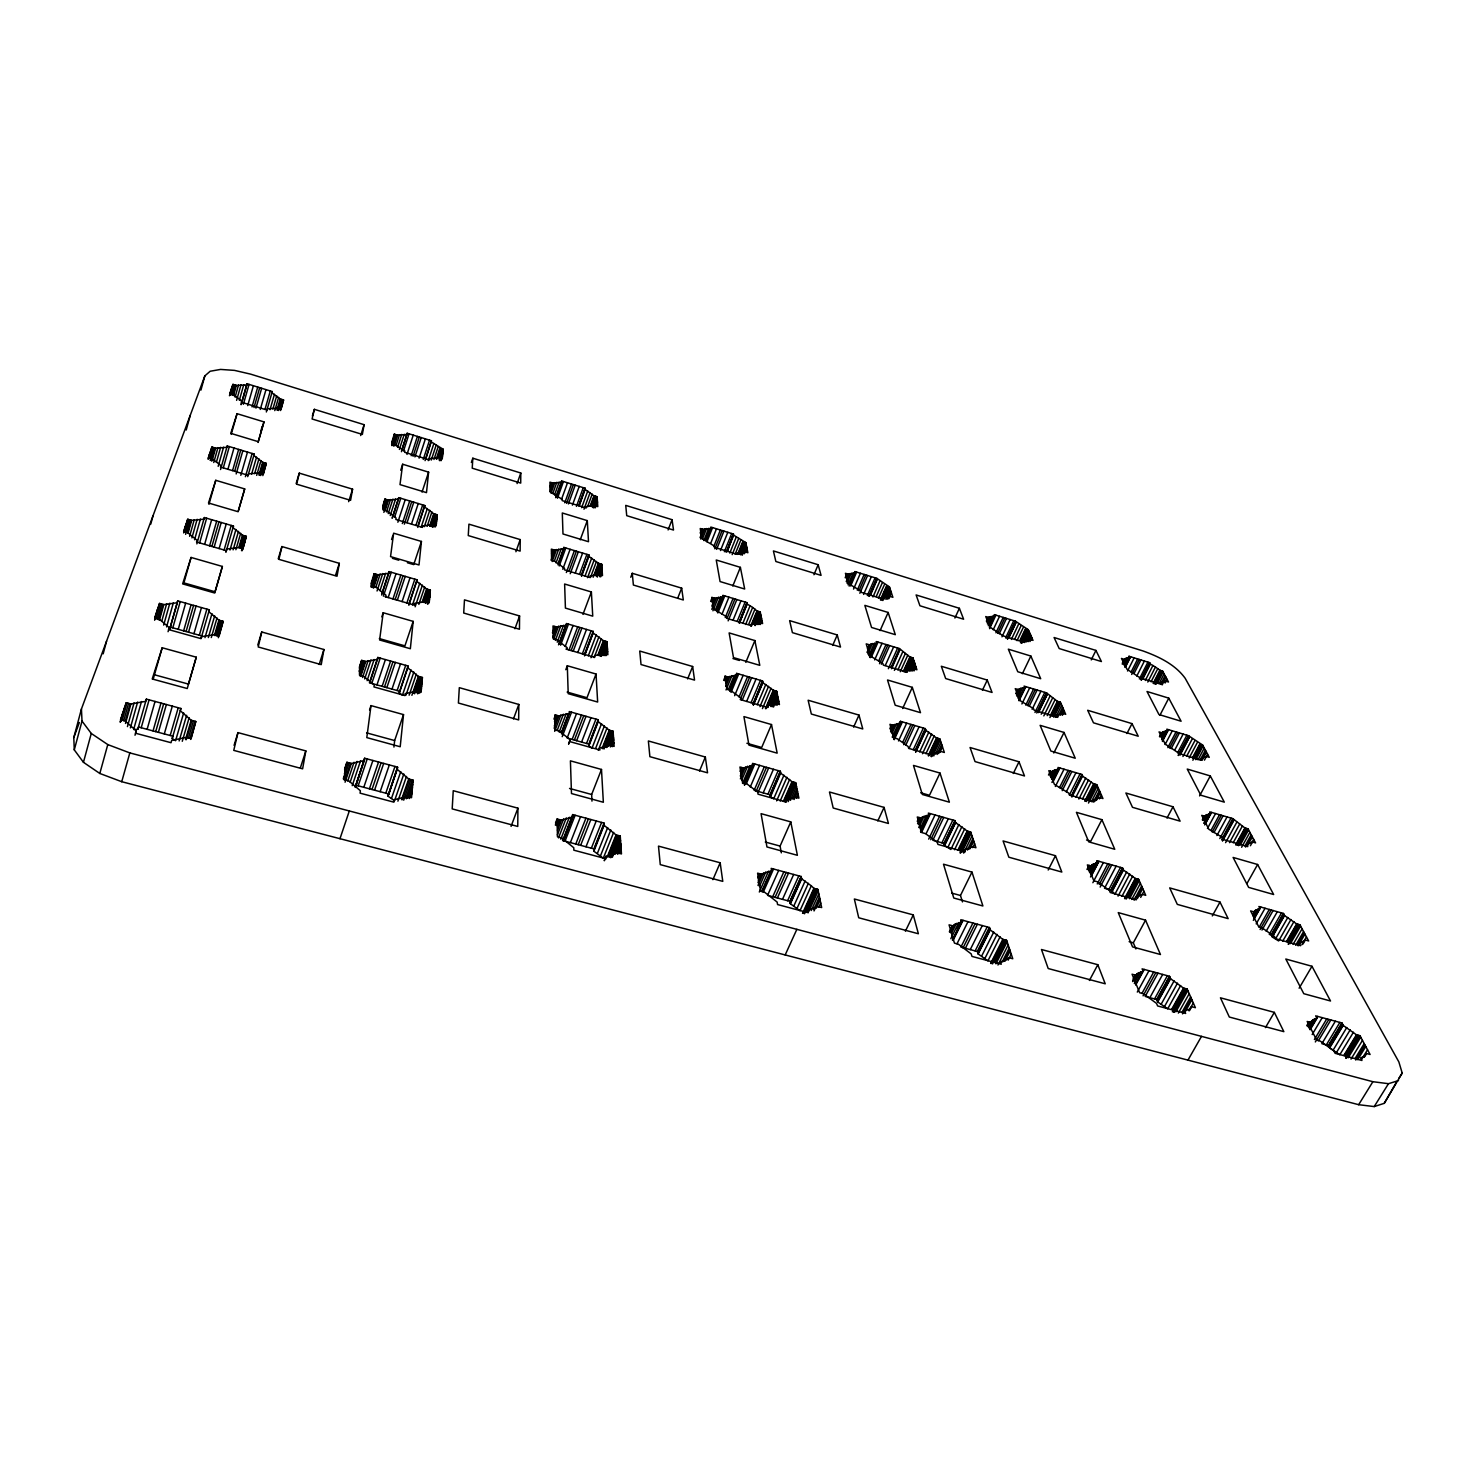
<?xml version="1.0" encoding="UTF-8"?>
<svg xmlns="http://www.w3.org/2000/svg" width="1476" height="1476" viewBox="0 0 1476 1476"><rect width="100%" height="100%" fill="white"/><g stroke="black" fill="none" stroke-linecap="round" stroke-linejoin="round"><path stroke-width="1.5" d="M517.91 808.165L517.762 826.449L452.191 808.885L453.243 790.712L517.91 808.165L511.065 826.375M518.814 704.439L518.666 719.919L458.409 703.037L459.313 687.668L518.814 704.439L513.482 718.904M519.57 615.953L519.46 629.237L463.704 613.038L464.479 599.865L519.57 615.953L514.958 628.758M520.216 539.589L520.124 551.101L468.261 535.567L468.925 524.165L520.216 539.589L515.917 551.729M520.788 473.021L520.714 483.095L472.228 468.187L472.818 458.206L520.788 473.021L517.098 483.575M413.114 780.177L411.527 797.704L407.062 796.505L394.147 799.771L393.907 802.169L360.07 793.147L360.384 790.749L348.871 780.933L344.351 779.715L346.86 762.299L351.325 763.498L364.351 760.509L364.646 758.24L397.542 767.151L397.302 769.439L408.723 778.977L413.114 780.177L406.638 798.7M422.431 677.521L421.084 692.336L416.988 691.192L405.18 693.554L404.978 695.583L373.963 686.93L374.24 684.901L363.613 676.248L359.461 675.085L361.602 660.381L365.697 661.525L377.579 659.385L377.819 657.447L408.04 665.99L407.856 667.927L418.372 676.377L422.431 677.521L417.376 692.244M381.897 593.629L389.055 571.618L417.007 579.81L416.841 581.47L426.601 589.016L430.346 590.123L429.202 602.798L425.42 601.71L414.553 603.407L414.369 605.123L384.996 596.636M437.173 514.792L436.176 525.788L432.671 524.718L422.597 525.917L422.45 527.412L395.882 519.46L396.066 517.984L386.878 511.01L383.317 509.94L384.904 499.072L388.409 500.124L398.538 499.091L398.723 497.652L424.719 505.493L424.571 506.932L433.704 513.74L437.173 514.792L433.058 527.116M431.324 442.007L443.132 449.221L442.265 458.815L438.962 457.8L429.608 458.593L429.461 459.903L404.664 452.302L404.83 450.992L392.911 443.649L394.276 434.147L397.561 435.162L406.989 434.479L407.155 433.243L431.453 440.752L425.715 459.128M403.52 714.605L400.199 746.745L366.804 737.613L370.993 705.602L403.52 714.605L394.646 740.546L393.944 747.077M413.169 621.378L410.346 648.72L379.609 639.975L383.188 612.743L413.169 621.378L404.922 645.861L379.332 638.573M421.435 541.452L419 564.976L390.55 556.6L393.631 533.187L421.435 541.452L413.723 564.607L407.339 562.725M428.612 472.154L426.49 492.633L399.996 484.608L402.671 464.239L428.612 472.154L422.025 492.117M403.834 773.996L394.535 800.767L388.059 796.191L397.542 767.151M411.029 669.92L402.45 695.141L399.295 693.148L399.498 691.192L369.424 682.779L377.819 657.447M385.753 596.839L385.974 595.105L376.122 587.393L372.303 586.267L374.111 573.703L377.893 574.791L388.834 573.278L389.055 571.618M364.646 758.24L355.292 787.428L364.387 760.158M305.827 750.915L302.617 768.83L233.762 750.38L237.968 732.613L305.827 750.915L300.421 767.705M323.927 649.514L321.233 664.624L258.208 646.968L261.75 631.986L323.927 649.514L319.167 664.495M339.332 563.334L337.026 576.23L278.909 559.349L281.934 546.563L339.332 563.334L335.495 575.437M352.579 489.165L350.587 500.327L296.676 484.183L299.277 473.132L352.579 489.165L348.65 501.655M364.092 424.682L362.358 434.424L312.082 418.981L314.37 409.332L364.092 424.682L360.697 435.549M73.8 737.594L81.438 708.978L204.85 375.882L210.164 371.251L220.57 369.424L234.518 370.384L250.606 374.129L1143.014 650.953C1158.771 656.654 1175.007 664.311 1185.136 678.222L1398.861 1061.927L1402.2 1073.052L1384.267 1103.328L1374.211 1106.576L1358.658 1104.694L121.733 781.708L99.814 773.461L83.449 762.317L74.28 749.863L73.8 737.594L79.353 722.502M74.28 749.863L82.01 721.081L81.438 708.978M103.172 653.831L106.567 641.156M83.449 762.317L91.272 733.461L82.01 721.081M150.737 524.183L153.006 515.807M186.216 430.014L190.256 415.273M200.939 390.107L204.85 375.882M195.791 721.506L191.105 738.664L186.419 737.41L171.714 740.343L171.031 742.705L135.497 733.221L136.235 730.878L125.276 721.026L120.515 719.753L126.216 702.742L130.903 703.997L145.663 701.34L146.382 699.107L180.902 708.462L180.275 710.694L191.16 720.27L195.791 721.506L190.662 739.421M168.061 631.71L169.205 627.614L159.057 618.942L154.722 617.724L159.519 603.426L163.799 604.625L177.138 602.761L177.747 600.898L209.352 609.828L208.799 611.71L218.909 620.16L223.134 621.359L219.186 635.787L214.906 634.588L201.603 636.654M226.4 550.659L196.548 542.006L197.083 540.345L187.618 532.615L183.633 531.452L187.71 519.257L191.659 520.419L203.854 519.165L204.352 517.559L233.485 526.083L233.023 527.688L242.433 535.235L246.326 536.378L242.968 548.703L239.02 547.559L226.898 548.98L226.123 551.489M266.27 463.39L263.355 474.017L259.702 472.929L248.54 473.87L248.134 475.309L220.496 467.043L220.957 465.604L212.101 458.667L208.393 457.56L211.917 447.043L215.588 448.132L226.787 447.339L227.23 445.955L254.241 454.11L253.835 455.494L262.654 462.302L266.27 463.39L262.839 475.604M283.576 399.996L281.03 409.276L277.636 408.225L267.304 408.797L266.935 410.051L241.215 402.155L241.621 400.9L233.3 394.609L229.85 393.538L232.931 384.387L236.326 385.439L246.695 384.978L247.082 383.778L272.267 391.564L271.916 392.782L280.2 398.963L283.576 399.996L280.569 410.531M99.814 773.461L107.785 744.587L91.272 733.461M120.146 722.004L122.951 712.521M120.386 722.059L124.814 706.949M120.977 721.377L126.216 702.742M122.157 720.251L126.954 702.927M123.763 720.675L128.56 703.369M125.368 721.118L130.183 703.812M125.497 723.461L130.903 703.997M154.666 619.385L157.508 609.404M154.629 620.215L159.519 603.426M155.884 619.016L160.183 603.61M127.434 726.616L134.058 702.871M157.36 619.44L161.659 604.035M158.818 619.846L163.135 604.44M183.67 532.707L186.013 524.367M159.482 620.031L163.799 604.625M183.799 532.67L187.71 519.257M184.851 531.877L188.338 519.441M130.368 727.908L137.619 702.041M185.625 534.349L189.684 519.847M161.714 621.322L166.64 603.758M187.563 532.67L191.05 520.235M208.079 459.202L209.887 453.095M208.374 458.704L211.917 447.043M188.172 532.854L191.659 520.419M209.5 457.892L212.489 447.21M141.493 701.524L133.633 729.513L137.803 729.292L138.523 727.022L172.858 736.21L172.212 738.48L175.589 740.731L183.67 712.926M163.67 625.086L169.832 603.149M210.145 460.401L213.743 447.597M189.592 536.286L194.242 519.736M229.444 395.752L232.156 386.657M211.4 460.77L215.016 447.966M229.85 395.199L232.931 384.387M121.733 781.708L129.833 752.908L107.785 744.587M211.972 460.955L215.588 448.132M230.607 394.664L233.466 384.535M134.999 735.251L136.235 730.878M166.567 626.913L173.356 602.817M231.787 395.014L234.629 384.904M137.803 729.292L146.382 699.107M191.917 537.891L197.157 519.294M213.743 462.523L217.95 447.615M232.95 395.365L235.791 385.273M153.227 679.034L162.194 647.761L196.271 657.189L187.249 688.536L152.213 678.978L162.194 647.761M233.485 395.531L236.326 385.439M141.216 727.742L149.094 699.845M194.555 539.736L200.385 519.109M216.418 462.191L220.625 447.302M177.452 601.839L169.74 629.034L170.33 627.115L201.788 635.916L201.05 638.647L168.578 629.569L169.205 627.614M235.09 397.136L238.503 385.015M170.238 627.411L177.747 600.898M191.087 557.448L183.891 582.891L215.035 591.765L222.378 566.452L191.087 557.448L182.637 583.887L214.74 593.02L222.378 566.452M236.603 400.328L240.994 384.793M218.171 466.342L223.577 447.21M172.803 627.817L180.22 601.599M196.843 543.888L204.352 517.559M208.946 504.331L215.754 480.309L244.702 488.925L238.134 511.729L208.503 503.002L215.754 480.309M239.333 400.291L243.724 384.793M199.629 542.928L206.64 518.224M220.533 469.516L227.23 445.955M147.12 729.328L155.035 701.451M231.215 434.331L237.064 413.686L263.983 421.896L258.282 441.675L230.773 433.354L237.064 413.686M241.105 404.701L246.75 384.793M223.319 467.8L229.333 446.601M241.234 404.276L247.082 383.778M178.227 629.33L185.662 603.13M243.392 404.276L249.057 384.387M204.629 544.367L211.658 519.7M153.043 730.915L160.976 703.056M227.95 469.184L234.001 448.003M247.71 405.605L253.392 385.734M183.633 630.842L191.105 604.68M155.718 731.635L163.67 703.794M209.61 545.825L216.677 521.157M186.087 631.525L193.577 605.363M232.581 470.567L238.651 449.405M158.393 732.354L166.382 704.532M211.88 546.471L218.946 521.821M252.027 406.915L257.728 387.063M188.541 632.208L196.05 606.064M234.684 471.195L240.754 450.032M214.149 547.135L221.216 522.504M254.001 407.524L259.702 387.671M236.178 473.944L242.857 450.678M255.957 408.132L261.658 388.28M164.297 733.923L172.305 706.137M193.946 633.721L201.474 607.595M219.131 548.574L226.234 523.962M240.791 475.327L247.507 452.062M260.274 409.442L265.994 389.609M170.183 735.509L178.227 707.742M199.334 635.234L206.88 609.127M224.094 550.013L231.215 525.419M245.403 476.711L252.138 453.464M265.219 408.557L270.311 390.956M225.883 552.301L233.485 526.083M247.71 476.637L254.241 454.11M260.828 431.14L262.23 426.324M266.344 411.988L272.267 391.564M172.212 738.48L180.902 708.462M201.234 637.835L209.352 609.828M258.023 442.449L263.983 421.896M238.392 510.641L244.702 488.925M196.271 657.189L188.467 684.089L154.574 674.809M269.997 409.701L274.481 394.276M251.64 474.054L256.566 457.136M229.979 550.013L235.939 529.497M204.979 637.65L211.954 613.702M272.875 409.055L276.713 395.826M254.647 473.63L258.964 458.833M233.116 549.847L238.503 531.378M208.337 637.577L214.703 615.806M274.776 410.623L278.632 397.395M179.149 740.952L186.64 715.288M256.676 475.364L260.994 460.567M235.883 549.718L240.68 533.297M276.971 409.996L280.2 398.963M211.289 637.558L217.027 617.964M277.506 410.162L280.717 399.129M258.927 474.995L262.654 462.302M259.499 475.161L263.208 462.468M278.65 410.512L281.879 399.479M238.835 547.559L242.433 535.235M182.268 741.284L189.149 717.742M239.444 547.744L243.042 535.419M260.735 475.53L264.462 462.837M280.458 408.649L283.041 399.83M214.426 635.418L218.909 620.16M215.09 635.602L219.555 620.344M240.773 548.131L244.389 535.806M262.599 473.796L265.698 463.224M185.515 739.531L191.16 720.27M241.511 550.566L245.717 536.194M186.234 739.716L191.88 720.454M216.548 636.008L221.013 620.75M246.326 536.378L242.119 550.751L244.924 541.544M217.987 636.414L222.47 621.175M188.448 738L193.467 720.897M218.337 637.724L223.134 621.359M190.035 738.424L195.072 721.321M312.395 415.918L314.37 409.332M296.123 483.648L299.277 473.132M278.226 558.795L281.934 546.563M257.802 644.957L261.75 631.986M234.075 745.343L237.968 732.613M392.099 441.379L394.276 434.147M391.86 443.003L394.793 434.313M391.62 444.645L393.705 438.132M391.86 445.604L393.483 439.627M392.468 445.457L395.919 434.645M393.594 445.807L397.044 434.996M394.11 445.955L397.561 435.162M396.029 445.475L399.498 434.682M397.579 447.357L401.73 434.424M399.387 449.424L404.239 434.35M382.782 506.12L384.904 499.072M383.17 505.917L384.498 501.766M382.893 507.781L385.439 499.239M382.782 508.63L384.111 504.478M401.601 450.623L407.155 433.243M401.454 451.693L407.062 433.87M383.317 509.958L386.657 499.589M403.52 451.01L409.055 433.815M383.852 512.375L387.856 499.958M385.07 510.475L388.409 500.124M386.491 511.932L390.494 499.534M400.734 470.254L402.671 464.239M406.989 454.423L413.243 435.125M388.225 513.611L392.893 499.165M390.236 515.511L395.586 498.999M411.158 455.715L417.413 436.416M392.044 518.224L398.723 497.652M371.122 583.426L374.111 573.703M392.524 517.633L398.631 498.371M371.159 584.81L374.701 573.869M413.059 456.287L419.313 436.988M371.251 585.99L373.354 578.961M371.103 586.987L373.077 580.935M371.435 587.134L372.764 583.094M371.731 587.374L376.011 574.238M394.738 516.784L400.771 498.261M414.94 456.877L421.214 437.579M373.041 587.762L377.303 574.625M373.631 587.928L377.893 574.791M375.882 587.153L380.144 574.053M391.564 539.533L392.93 535.308M397.856 522.227L405.236 499.608M419.11 458.15L425.383 438.87M377.044 590.99L382.745 573.537M379.959 590.714L385.66 573.278M402.321 523.556L409.719 500.954M423.261 459.423L429.553 440.162M404.35 524.165L411.749 501.582M425.07 460.641L431.453 440.752M381.694 595.049L388.944 572.448M359.498 666.746L361.602 660.381M359.332 667.89L361.435 661.506M407.044 522.707L413.778 502.191M359.664 668.277L361.066 664.015M359.443 669.052L362.229 660.547M383.391 596.175L391.251 572.264M359.295 670.805L360.697 666.525M428.261 460.641L433.889 443.501M359.129 671.949L360.531 667.687M359.443 673.702L363.649 660.953M360.162 676.211L365.052 661.34M431.269 460.051L436.195 445.051M360.79 676.395L365.697 661.525M411.49 524.035L418.243 503.537M381.841 616.857L383.188 612.743M388.188 597.559L396.048 573.684M433.962 459.497L438.206 446.638M362.543 677.539L368.133 660.584M436.342 458.925L439.866 448.206M436.841 459.091L440.383 448.372M364.664 678.96L370.956 659.901M415.937 525.364L422.708 504.884M438.667 457.283L441.509 448.704M392.967 598.942L400.863 575.087M439.073 459.774L442.615 449.055M417.948 525.973L424.719 505.493M439.516 460.678L443.132 449.221M417.782 527.43L424.701 505.715M440.069 460.18L442.911 451.601M367.118 680.657L374.129 659.495M440.549 460.438L442.763 453.243M441.195 459.054L442.634 454.737M395.144 599.57L403.059 575.714M441.047 460.715L442.468 456.398M421.195 527.024L427.32 508.556M369.867 682.613L377.69 658.425M397.321 600.215L405.236 576.36M371.786 683.443L380.199 658.13M424.332 526.674L429.774 510.253M344.794 768.535L346.86 762.299M344.591 769.882L346.675 763.627M344.794 770.804L347.561 762.483M344.425 773.775L345.808 769.586M343.336 778.59L345.421 772.299M402.099 601.599L410.033 577.762M427.136 526.36L431.914 511.988M343.557 779.549L349.111 762.889M345.07 779.974L350.642 763.313M429.59 526.065L433.704 513.74M376.97 684.882L385.402 659.587M430.125 526.231L434.239 513.906M345.07 782.225L351.325 763.498M369.554 709.956L370.993 705.602M431.324 526.581L435.438 514.275M406.878 602.983L414.83 579.164M432.523 526.95L436.638 514.626M347.764 780.989L354.019 762.28M433.667 525.917L437.099 515.641M434.184 525.751L436.933 517.523M434.608 526.434L436.767 519.404M409.018 603.869L417.007 579.81M435.217 525.235L436.601 521.12M408.852 605.289L416.915 580.64M435.051 527.135L436.435 523.002M382.136 686.322L390.605 661.063M350.163 782.132L357.118 761.376M384.48 686.986L392.967 661.728M412.505 604.92L419.774 583.26M352.229 785.656L360.568 760.786M386.841 687.65L395.328 662.392M415.125 606.802L422.413 585.142M355.439 786.265L364.59 758.59M339.978 838.7L349.314 810.97M418.852 604.404L424.701 587.061M358.17 785.804L367.229 758.941M392.007 689.089L400.513 663.868M422.21 602.042L426.601 589.016M422.8 602.208L427.191 589.201M424.092 602.577L428.483 589.57M471.379 462.468L472.818 458.206M425.365 602.946L429.774 589.939M425.955 603.112L430.346 590.123M363.797 787.317L372.893 760.472M426.582 601.931L430.254 591.101M397.155 690.528L405.697 665.325M427.118 601.95L430.07 593.26M427.653 601.95L429.867 595.437M427.56 602.946L429.774 596.415M427.468 603.942L429.682 597.411M428.003 603.961L429.498 599.607M399.387 692.17L408.04 665.99M399.295 693.148L407.874 667.632M369.424 788.83L378.557 762.003M371.989 789.512L381.122 762.705M405.974 695.122L413.87 672.004M374.553 790.195L383.686 763.406M409.129 695.196L416.324 674.163M411.896 695.325L418.372 676.377M413.243 693.388L419.018 676.562M380.162 791.69L389.332 764.919M414.627 693.775L420.402 676.949M416.73 692.06L421.785 677.336M417.265 693.388L422.32 678.665M417.745 693.831L422.099 681.192M418.852 693.333L421.859 683.72M419.479 692.392L421.656 686.045M419.959 692.834L421.416 688.591M385.771 793.202L394.978 766.45M388.188 795.029L397.505 767.502M388.059 796.191L397.339 769.07M391.491 798.405L400.752 771.653M397.893 801.173L406.49 776.45M401.527 799.586L408.723 778.977M402.21 799.771L409.406 779.162M403.723 800.176L410.918 779.568M405.955 798.516L412.431 779.992M407.228 798.018L412.985 781.524M408.391 796.892L412.726 784.512M408.834 797.852L412.45 787.501M409.424 797.151L412.321 788.885M409.295 798.534L412.21 790.25M410.476 797.427L411.933 793.276M550.031 486.859L551.526 482.652M550.364 489.294L552.633 482.984M550.124 491.545L553.113 483.132L561.673 482.265L561.618 480.973L585.086 488.224L585.16 489.515L593.961 495.733L597.097 496.711L597.78 506.619L594.607 505.641L586.12 506.637L586.212 507.984L562.282 500.641L562.227 499.312L550.161 491.969L549.939 482.154L553.113 483.132M551.065 493.113L554.81 482.615M553.076 492.763L556.821 482.283M554.607 494.737L559.127 482.172M555.622 497.67L561.618 480.973M556.397 496.895L561.655 482.062M557.448 498.242L563.463 481.527M561.47 499.478L567.504 482.781M564.755 502.799L571.544 484.036M566.581 503.353L573.371 484.589M568.408 503.925L575.197 485.161M551.6 553.666L553.057 549.644M552.042 556.028L554.22 549.995M551.101 560.197L554.755 550.161L563.869 548.888L563.832 547.411L588.869 554.958L588.942 556.434L598.352 563.279L601.71 564.275L602.485 575.585L599.09 574.57L590.049 575.991L590.142 577.522L564.57 569.884L564.515 568.352L555.031 561.378L551.6 560.345L551.36 549.146L554.755 550.161M572.411 505.143L579.238 486.416M552.19 561.544L556.563 549.515M554.33 561.101L558.721 549.072M556.046 562.873L561.157 548.869M576.433 506.379L583.26 487.652M579.016 504.866L585.086 488.224M579.035 505.512L585.105 488.427M558.74 562.135L563.832 547.411M579.072 506.176L585.142 489.312M558.039 564.884L563.869 548.666M559.22 565.972L565.788 548.002M581.655 507.67L587.743 491.01M583.998 509.22L590.105 492.56M562.78 569.256L570.105 549.312M587.596 506.655L592.19 494.146M590.123 506.157L593.961 495.733M590.621 506.305L594.459 495.881M566.341 572.54L574.404 550.603M591.692 506.637L595.529 496.213M580.234 539.81L587.3 520.622L562.301 512.984L562.983 533.98L588.5 541.71L587.3 520.622M569.016 571.12L576.36 551.194M592.78 506.969L596.618 496.563M593.26 507.117L597.097 496.711M593.315 507.892L597.153 497.467M594.182 507.523L597.263 499.165M570.234 573.703L578.315 551.784M595.068 507.135L597.393 500.862M595.123 507.91L597.429 501.637M595.953 506.6L597.485 502.412M552.467 632.817L554.81 626.451M575.253 572.983L582.614 553.076M553.703 633.186L556.065 626.82M552.707 637.577L556.636 626.986L566.397 625.215L566.341 623.518L593.186 631.377L593.297 633.093L603.407 640.639L606.987 641.691L607.872 654.717L604.237 653.665L594.57 655.602L594.662 657.374L565.954 649.071M553.869 638.868L558.574 626.175M579.533 574.275L586.913 554.367M555.382 640.399L560.88 625.603M581.489 574.847L588.869 554.958M581.526 575.603L588.869 555.197M581.562 576.341L588.942 556.212M557.227 642.171L563.5 625.289M558.518 644.846L565.566 625.621M559.312 643.333L566.378 624.366M559.349 644.2L566.397 624.957M585.05 575.991L591.71 558.076M560.603 645.197L568.445 624.145M587.54 577.688L594.238 559.773M590.511 577.448L596.452 561.507M565.216 646.525L573.075 625.492M593.149 577.227L598.352 563.279M594.404 575.382L598.887 563.426M595.566 575.732L600.031 563.777M569.035 649.957L577.688 626.839M596.71 576.083L601.193 564.127M582.946 614.403L591.378 591.968L564.625 584.016L565.419 608.094L592.743 616.156L591.378 591.968M597.226 576.23L601.71 564.275M597.282 577.116L601.765 565.16M598.905 575.068L601.894 567.079M571.12 650.565L579.791 627.466M599.791 575.013L602.042 569.016M599.846 575.898L602.097 569.902M599.902 576.784L602.153 570.788M565.806 669.717L567.301 665.75L596.046 674.034L597.651 702.041L568.205 693.665L567.301 665.75M600.787 576.747L602.282 572.743M573.205 651.174L581.895 628.075M577.799 652.503L586.489 629.422M553.943 719.126L555.493 715.03M554.515 721.561L556.839 715.399M554.312 726.044L558.186 715.786M554.146 728.258L558.795 715.952L569.33 713.535L569.256 711.561L598.204 719.753L598.315 721.727L609.237 730.159L613.094 731.266L614.127 746.413L610.215 745.325L599.791 747.945L599.92 750.011L570.253 741.727L570.197 739.679L559.164 731.026L555.197 729.9L554.884 714.845L558.795 715.952M582.374 653.831L591.101 630.769M554.681 731.34L560.898 714.938M593.186 631.377L584.459 654.44M584.496 655.307L593.241 632.226M593.278 632.817L584.533 655.898M557.153 730.565L563.371 714.2M559.201 732.114L566.194 713.72M588.297 655.861L596.267 634.865M561.526 732.28L568.481 713.609M561.544 732.963L568.518 714.587M561.563 733.959L569.312 713.24M590.972 657.724L598.961 636.746M562.208 736.672L571.526 712.207M594.145 657.576L601.359 638.665M597.78 655.344L603.407 640.639M598.352 655.51L603.961 640.805M576.507 713.628L567.171 738.055L588.758 744.088L588.85 746.1L592.042 748.074L601.525 723.701M599.57 655.861L605.197 641.174M600.806 656.23L606.433 641.525M630.75 577.264L632.263 573.297L681.672 588.149L683.314 599.976L633.389 585.031L632.263 573.297M601.359 656.396L606.987 641.691M568.611 743.812L570.197 739.679M602.226 655.307L607.06 642.706M568.611 744.144L570.197 739.993M596.046 674.034L586.987 697.724L567.153 692.078M603.186 655.436L607.208 644.92M572.135 739.439L581.489 715.03M604.127 655.584L607.356 647.152M605.012 654.495L607.429 648.167M605.068 655.51L607.503 649.182M606.027 655.658L607.651 651.433M574.385 740.066L583.758 715.657M576.636 740.712L586.009 716.303M581.581 742.077L590.99 717.705M668.093 529.939L672.06 519.681L625.732 505.382L626.728 515.659L673.517 530.05L672.06 519.681M555.529 823.036L557.079 819.032L561.341 820.176L572.743 816.911L572.67 814.586L604.053 823.091L604.182 825.416L616.045 834.936L620.252 836.08L621.47 853.94L617.208 852.814L605.935 856.338L604.311 860.36M586.525 743.461L595.935 719.107M555.566 824.42L557.116 820.398M555.419 825.232L557.744 819.217M556.876 825.619L559.22 819.604M588.776 744.402L598.204 719.753M588.813 745.103L598.26 720.731M588.85 746.1L598.297 721.413M557.559 828.018L560.677 819.992M557.448 830.213L561.341 820.176M557.375 834.918L563.611 818.903M558.518 837.925L566.286 817.925M595.732 748.129L604.44 725.786M560.788 839.235L569.349 817.261M563.352 838.885L572.67 814.586M563.371 839.678L572.706 815.748M598.278 750.306L607.023 727.945M563.389 840.49L572.743 816.56M563.408 840.859L572.743 816.911M565.013 841.154L575.142 815.269M602.079 748.461L609.237 730.159M602.669 748.646L609.828 730.343M603.998 749.015L611.156 730.712M606.119 747.354L612.503 731.081M606.728 747.52L613.094 731.266M607.595 746.671L613.186 732.428M570.382 842.593L580.548 816.726M609.367 745.195L613.352 735.011M610.326 745.767L613.536 737.613M591.968 801.136L591.655 794.494L601.488 769.457L570.419 760.841L571.489 793.553L603.352 802.261L601.488 769.457M610.4 746.948L613.61 738.793M611.285 746.1L613.702 739.974M612.263 746.69L613.868 742.594M575.769 844.032L585.935 818.184M700.159 533.076L701.764 528.998M578.205 844.696L588.389 818.848M701.211 533.408L702.816 529.312M700.067 537.633L703.296 529.46L711.026 528.39L710.786 527.061L733.443 534.054L727.207 551.6M700.749 539.091L704.79 528.888M677.798 597.965L681.672 588.149M580.64 845.342L590.843 819.512M702.558 538.703L706.58 528.519M703.831 540.567L708.664 528.353M705.952 539.257L709.974 529.091M706.063 539.921L710.011 529.294M706.192 540.603L710.989 528.187M586.009 846.781L596.23 820.97M706.93 541.821L712.557 527.596M710.823 543.02L716.469 528.814M591.359 848.202L601.599 822.427M713.886 546.249L720.362 530.013M593.795 849.235L604.053 823.091M593.832 850.028L604.108 824.254M613.647 832.409L603.278 858.22L593.905 851.228L604.164 825.066M714.845 548.814L722.133 530.567M716.616 549.367L723.904 531.102M597.356 853.423L607.669 827.612M720.491 550.548L727.797 532.319M600.492 855.766L610.824 829.955M724.365 551.729L731.69 533.519M726.137 552.282L733.443 534.054M727.078 550.935L733.498 534.275M727.151 551.397L733.664 535.179L745.786 542.559L747.889 552.744L744.827 551.803L737.188 553.002L737.465 554.386L714.366 547.301L714.126 545.917L701.912 538.611L700.233 528.519L703.296 529.46M604.33 860.748L605.953 856.726M607.263 856.8L616.045 834.936M729.79 553.094L736.321 536.877M607.909 856.966L616.71 835.121M710.639 601.415L712.207 597.522M711.764 601.765L713.332 597.854M609.348 857.353L618.149 835.508M712.871 602.097L714.458 598.186M732.188 554.644L738.72 538.426M711.819 606.156L714.956 598.352L723.148 596.857L722.871 595.345L747.004 602.632L739.439 623.296M610.787 857.74L619.588 835.896M612.245 855.932L620.252 836.08M711.801 609.33L716.524 597.632M612.319 857.316L620.344 837.464M735.14 554.22L740.86 540.031M712.926 610.787L718.425 597.153M614.92 854.42L620.547 840.508M616.728 853.515L620.769 843.552M737.815 553.795L742.742 541.637M687.631 678.905L692.65 666.506L639.735 651.045L641.027 664.551L694.55 680.104L692.65 666.506M715.14 610.51L720.639 596.894M617.632 852.925L620.861 844.955M738.295 553.943L743.221 541.766M617.724 854.327L620.953 846.357M716.819 610.289L722.004 597.485M739.328 554.256L744.255 542.098M716.856 610.529L722.041 597.725M716.949 611.064L723 596.101M717.078 611.82L723.092 596.636M740.38 554.589L745.306 542.412M619.551 853.423L621.156 849.438M740.841 554.736L745.786 542.559M741.838 553.5L745.933 543.352M717.834 613.001L724.753 595.917M742.188 555.253L746.303 545.087M744.199 552.928L746.671 546.84M744.347 553.74L746.838 547.633M745.343 552.504L747.004 548.426M732.797 586.009L740.38 567.356L716.247 559.994L720.067 581.562L744.679 589.016L740.38 567.356M721.985 614.237L728.923 597.171M725.251 617.595L733.074 598.426M727.133 618.167L734.956 598.998M728.148 620.861L736.838 599.57M733.148 619.957L740.989 600.806M737.262 621.193L745.122 602.06M739.181 621.986L747.004 602.632M739.291 622.521L747.151 603.389M739.384 623.056L747.262 603.905M743.074 622.78L750.085 605.769L747.299 604.145M745.638 624.477L752.649 607.466L750.085 605.769M723.646 680.362L725.343 676.248M724.845 680.713L726.543 676.598M748.793 624.108L754.956 609.201L752.649 607.466M726.044 681.063L727.742 676.949M725.749 683.277L728.295 677.115L736.985 675.122L736.672 673.388L762.483 680.934L762.834 682.687L753.387 705.048M725.712 686.506L729.956 676.248M750.804 625.898L756.967 610.99L754.956 609.201M751.302 626.045L757.483 611.138M726.026 689.956L731.967 675.621M753.295 624.237L758.59 611.47M754.402 624.569L759.697 611.802M754.9 624.717L760.195 611.95L756.967 610.99M728.388 689.569L734.328 675.252M755.085 625.621L760.398 612.854M756.782 624.514L760.804 614.828M729.937 689.993L736.672 673.388M730.048 690.602L736.838 674.255M730.14 691.192L736.93 674.846M730.196 691.469L736.985 675.122M757.981 624.588L761.21 616.82M758.978 623.555L761.395 617.724M731.063 692.336L738.701 673.979M759.162 624.459L761.598 618.629M699.532 771.007L705.344 757.022L648.37 740.97L649.883 756.671L707.558 772.815L705.344 757.022M760.38 624.514L762.003 620.621M745.804 662.337L754.882 640.566L729.126 632.909L733.498 657.595L759.789 665.344L754.882 640.566M734.642 695.676L743.148 675.27M739.07 696.949L747.576 676.58M749.605 677.17L740.232 699.569L767.741 707.521L767.372 705.712L775.97 703.554L779.457 704.569L776.69 691.248L773.24 690.233L762.834 682.687M742.225 700.159L751.616 677.761M746.653 701.432L756.044 679.052M751.044 702.705L760.472 680.344M762.483 680.934L753.332 704.772L762.778 682.41M753.111 703.572L762.538 681.211M753.221 704.163L762.649 681.801M757.225 704.79L765.823 684.458M813.94 574.736L818.165 564.736L773.406 550.935L775.859 561.507L821.062 575.382L818.165 564.736M759.955 706.672L768.572 686.322M762.428 708.609L771.062 688.259M765.435 708.572L773.24 690.233M765.989 708.72L773.775 690.399M740.122 771.505L741.801 767.538M768.037 707.022L774.955 690.75M740.565 773.848L743.092 767.889M770.085 705.344L776.155 691.082M740.306 776.007L743.683 768.055L752.963 765.417L752.612 763.387L780.324 771.228L780.73 773.258L792.003 781.671L795.712 782.723L798.922 798.165L795.158 797.114L786.025 799.992L786.431 802.095L758.055 794.18L757.686 792.058L746.284 783.424L742.483 782.372L739.937 767.003L743.683 768.055M770.62 705.491L776.69 691.248M770.823 706.524L776.911 692.281M740.38 778.885L745.454 766.985M772.151 706.783L777.372 694.55M741.69 780.029L747.612 766.173M773.498 707.041L777.852 696.82M775.453 703.997L778.073 697.871M775.656 705.048L778.276 698.904M742.52 783.442L750.122 765.657M777.003 705.307L778.756 701.211M745.011 781.155L750.066 769.31M744.218 783.442L752.668 763.701M744.347 784.143L752.778 764.402M744.457 784.845L752.908 765.103M744.513 785.158L752.963 765.417M771.505 724.55L777.169 753.147L748.959 745.122L743.922 716.598L771.505 724.55L761.69 747.483L746.893 743.277M746.339 783.719L754.771 764.014M750.251 787.04L759.55 765.361M712.908 879.659L720.177 862.777L658.48 846.117L660.27 864.622L722.779 881.375L720.177 862.777M845.176 577.725L846.892 573.758M764.328 766.708L754.144 790.324L770.085 794.789L770.472 796.837L773.682 798.793L783.959 775.214M846.209 578.038L847.907 574.072M846.67 578.186L848.386 574.201L855.324 572.946L854.918 571.581L876.818 578.352L889.419 586.876L892.888 597.3L889.936 596.396L883.072 597.78L883.534 599.182L861.228 592.337L860.785 590.935L848.479 583.647L845.416 573.297L848.386 574.201M846.228 581.544L849.659 573.592M756.302 790.933L766.487 767.317M846.966 583.094L851.265 573.168M758.461 791.542L768.664 767.926M848.017 584.847L853.146 572.965M849.77 583.463L854.918 571.581M849.844 583.684L854.973 571.802M849.124 586.12L855.121 572.264M850.176 584.847L855.25 572.743M850.637 585.972L856.615 572.116M763.203 792.852L773.424 769.273M853.534 589.09L860.397 573.278M767.944 794.18L778.166 770.62M832.685 645.436L837.243 634.957L789.623 620.621L792.409 632.65L840.527 647.06L837.243 634.957M857.298 590.252L864.161 574.441M770.085 794.789L780.324 771.228M770.14 795.103L780.398 771.542M858.995 590.769L865.877 574.976M770.288 795.804L780.527 772.243M770.472 796.837L780.675 772.944M859.844 593.278L867.593 575.511M863.608 594.422L871.357 576.673M776.634 800.859L786.948 777.28M867.353 595.566L875.102 577.836M869.05 596.101L876.818 578.352M869.124 596.304L876.873 578.574M870.12 594.81L877.039 579.035M780.158 801.081L789.642 779.439M870.342 595.511L877.187 579.514M783.369 801.339L792.003 781.671M872.962 596.987L879.88 581.212M783.94 801.505L792.575 781.837M785.214 801.855L793.848 782.206M876.246 596.562L882.316 582.762M787.354 800.25L795.121 782.557M787.926 800.416L795.712 782.723M788.166 801.616L795.951 783.922M878.441 598.167L884.53 584.348M790.435 800.343L796.505 786.542M757.778 877.888L759.623 873.7M792.704 799.051L797.058 789.199M880.397 599.791L886.504 585.972M880.858 599.939L886.947 586.101M793.83 798.295L797.298 790.398M758.258 880.36L761.026 874.069M881.873 600.234L887.962 586.415M794.07 799.512L797.557 791.616M757.963 882.63L761.653 874.253L771.597 870.729L771.173 868.368L801.136 876.486L801.616 878.847L790.38 903.736L799.974 910.71L811.302 885.803L801.616 878.847M882.869 600.548L888.976 586.728M884.198 598.721L889.419 586.876M758 885.471L763.535 872.906M796.357 798.239L798.11 794.273M885.342 597.559L889.696 587.688M885.914 599.348L890.286 589.459M759.384 886.504L765.841 871.855M887.371 599.164L890.877 591.249M888.515 598.001L891.153 592.06M888.792 598.832L891.412 592.872M759.31 892.021L768.553 871.135M781.339 852.851L780.084 846.08L790.785 821.892L761.062 813.663L766.948 846.966L797.391 855.305L790.785 821.892M867.519 648.96L869.364 644.791L876.67 643.112L876.19 641.562L899.456 648.573L909.88 656.968L912.98 657.909L916.91 669.753L913.773 668.812L906.578 670.639L907.094 672.244L883.368 665.159L882.869 663.554L869.696 655.621L866.209 643.85L869.364 644.791M867.002 652.374L870.692 644.034M762.151 890.397L770.472 871.633M762.299 891.209L770.601 872.445M762.354 891.596L771.597 870.729M867.759 653.905L872.371 643.499M763.369 891.91L773.535 869.013M868.847 655.658L874.382 643.185M880.083 630.621L888.146 612.466L864.844 605.363L871.56 627.466L895.305 634.662L888.146 612.466M869.825 656.322L872.5 649.864M869.973 656.875L875.508 644.422M870.139 657.41L876.596 642.872M870.213 657.65L876.67 643.112M871.56 656.635L878.017 642.115M778.682 870.397L767.575 895.36L789.918 901.338L790.38 903.736M874.641 659.901L882.021 643.315M772.723 896.744L783.848 871.799M878.626 661.1L886.024 644.532M775.048 897.371L786.191 872.427M879.511 663.702L887.851 645.086M881.338 664.255L889.659 645.621M853.626 727.115L858.995 715.085L808.128 700.233L811.339 714.033L862.777 728.96L858.995 715.085M777.372 897.98L788.535 873.072M885.323 665.436L893.663 646.839M782.501 899.364L793.664 874.456M888.367 668.702L897.648 648.038M891.172 667.41L899.456 648.573M891.338 667.964L899.714 649.366M891.596 668.739L899.88 649.883M787.612 900.729L798.811 875.858M789.918 901.338L801.136 876.486M789.992 901.725L801.21 876.855M894.382 670.362L902.777 651.746M790.158 902.537L801.376 877.666M790.306 903.367L801.542 878.478M897.906 669.975L905.378 653.444M793.867 905.913L805.121 881.024M900.268 671.728L907.758 655.196M903.312 671.469L909.88 656.968M903.792 671.598L910.36 657.115M797.077 908.257L808.368 883.349M904.862 671.931L911.43 657.447M905.932 672.244L912.5 657.761M906.412 672.392L912.98 657.909M907.648 671.248L913.293 658.831M909.253 671.211L913.958 660.842M910.858 671.174L914.64 662.872M912.113 670.03L914.935 663.813M912.408 670.971L915.249 664.735M802.538 913.257L813.885 888.349L811.302 885.803M803.165 913.423L814.512 888.515M914.031 670.934L915.932 666.783M785.177 954.954L796.855 929.345M804.531 913.792L815.877 888.884M889.807 728.793L891.615 724.808M806.855 912.076L817.261 889.253M807.464 912.242L817.889 889.419L813.885 888.349M890.95 729.126L892.777 725.14M890.582 731.266L893.294 725.306L900.987 723.092L900.452 721.321L925.268 728.59L925.839 730.38L936.522 737.926L939.843 738.886L944.345 752.465L940.987 751.487L933.422 753.867L934.031 755.712L908.681 748.369L908.109 746.524L897.316 738.793L893.921 737.815L889.936 724.31L893.294 725.306M808.7 911.578L818.184 890.821M891.061 732.336L894.696 724.384M902.648 708.517L912.316 687.355L887.519 679.993L895.194 705.214L920.489 712.668L912.316 687.355M891.928 733.627L896.467 723.701M811.21 910.544L818.829 893.921M892.205 737.17L898.57 723.277M813.756 909.511L819.475 897.021M897.74 727.262L900.452 721.321M814.032 910.932L819.77 898.441M893.275 737.447L900.545 721.598M893.46 738.055L900.729 722.207M893.644 738.683L900.913 722.816M816.246 908.201L820.066 899.862M893.718 738.959L900.987 723.092M894.235 739.716L902.389 721.893M818.793 907.168L820.711 902.998M898.497 740.952L906.67 723.148M954.917 618.038L959.382 608.296L916.116 594.957L919.935 605.769L963.607 619.2L959.382 608.296M902.759 742.188L910.95 724.402M903.773 744.716L912.888 724.974M905.71 745.288L914.825 725.528M909.031 748.48L919.087 726.782M877.796 820.933L884.069 807.39L829.475 792.003L833.202 808.018L888.441 823.479L884.069 807.39M913.275 749.716L923.349 728.019M925.268 728.59L915.212 750.269M915.489 751.173L925.563 729.476M915.673 751.801L925.766 730.085M915.766 752.077L925.839 730.38M919.677 751.856L928.865 732.133M922.463 753.738L931.67 733.996M986.355 621.193L988.164 617.319M986.798 621.341L988.606 617.466L994.824 616.045L994.252 614.643L1015.433 621.193L1028.292 629.698L1033.015 640.363L1030.156 639.495L1024.03 641.027L1024.676 642.484L1003.108 635.861L990.082 627.171L985.747 616.581L988.606 617.466M925.932 753.701L934.234 735.934M986.983 622.614L989.695 616.802M987.499 624.071L991.116 616.341M988.311 625.732L992.831 616.082M928.201 755.694L936.522 737.926M990.728 622.577L993.44 616.784M928.718 755.841L937.039 738.074M990.027 624.975L994.529 615.344M989.4 627.614L994.732 615.824M930.784 754.199L938.183 738.406M989.584 628.647L995.894 615.16M931.005 756.505L939.326 738.738M931.522 756.653L939.843 738.886M932.777 755.749L940.194 739.937M993.219 629.754L999.547 616.285M935.397 754.125L940.968 742.262M937.075 754.476L941.725 744.587M938.367 753.572L942.075 745.638M939.64 752.649L942.444 746.708M995.949 632.798L1003.2 617.411M997.61 633.315L1004.842 617.927M999.252 633.813L1006.503 618.426M1001.983 636.839L1010.137 619.551M917.242 821.339L919.068 817.483M939.991 773.055L949.4 802.188L922.315 794.475L913.478 765.417L939.991 773.055L929.493 795.287L920.692 792.778M917.574 823.608L920.304 817.833M1005.599 637.964L1013.772 620.676M918.146 823.756L920.858 817.999L928.976 815.121L928.367 813.073L954.954 820.601L955.618 822.649L967.186 831.043L970.747 832.058L975.95 847.759L972.352 846.763L964.382 849.825L965.083 851.984L937.887 844.383L937.223 842.242L925.507 833.626L921.873 832.612L917.26 816.984L920.858 817.999M918.681 824.53L922.315 816.874M982.426 690.27L987.26 680.085L941.337 666.266L945.673 678.554L992.057 692.447L987.26 680.085M1007.241 638.462L1015.433 621.193M1007.333 638.684L1015.525 621.414M1007.555 639.163L1015.728 621.894M918.736 827.501L924.179 816.007M1008.662 637.743L1015.931 622.374M1008.754 637.964L1016.042 622.595M920.065 828.811L926.411 815.416M920.507 831.302L928.662 814.106M1011.374 639.44L1018.661 624.071M920.729 832.003L928.884 814.807M920.821 832.335L928.976 815.121M921.541 832.409L930.433 813.663M1014.75 639.071L1021.134 625.603M1017.019 640.658L1023.422 627.208M926.116 833.682L935.028 814.955M1019.971 640.363L1025.469 628.831M1020.414 640.51L1025.912 628.96M1020.47 642.724L1026.89 629.274M1021.429 643.019L1027.868 629.569M1021.872 643.167L1028.292 629.698M928.681 839.124L939.603 816.246M1023.163 642.078L1028.661 630.529M1024.879 641.986L1029.473 632.355M930.747 839.696L941.67 816.837M1026.595 641.894L1030.285 634.182M1027.886 640.805L1030.654 635.012M943.754 817.427L932.814 840.268L943.976 843.386L944.622 845.471L950.858 849.475L961.909 826.652M1028.237 641.636L1031.023 635.842M1029.971 641.543L1031.835 637.687M937.371 841.541L948.312 818.719M1022.37 673.72L1030.857 656.045L1008.348 649.182L1017.776 671.746L1040.691 678.702L1030.857 656.045M941.909 842.814L952.887 820.01M1015.857 693.499L1017.794 689.44M943.976 843.386L954.954 820.601M944.068 843.719L955.046 820.914M1016.318 693.628L1019.399 688.775L1024.75 687.724L1024.086 686.137L1046.558 692.908L1057.37 701.34L1060.358 702.244L1065.709 714.329L1062.683 713.406L1056.318 715.399L1057.019 717.059L1034.141 710.214L1033.458 708.572L1020.156 700.676L1015.248 688.665L1018.274 689.587M944.289 844.438L955.286 821.615M1016.466 694.864L1019.399 688.775M944.511 845.158L955.507 822.335M944.622 845.471L955.618 822.649M1016.964 696.303L1020.857 688.203M905.397 931.208L913.275 914.899L854.346 898.995L858.718 917.777L918.386 933.755L913.275 914.899M1017.776 697.964L1022.665 687.853M1019.547 697.023L1021.503 692.982M1018.809 699.587L1024.658 687.484M947.85 847.409L958.865 824.586M1018.901 699.845L1024.75 687.724M1019.03 700.786L1025.857 686.672M1021.909 703.96L1029.713 687.834M954.548 849.752L964.695 828.811M1025.765 705.122L1033.587 689.015M1027.517 705.639L1035.34 689.532M957.942 850.084L967.186 831.043M958.496 850.25L967.739 831.209M1029.27 706.155L1037.093 690.067M959.714 850.582L968.957 831.56M960.009 852.833L970.193 831.892M960.562 852.98L970.747 832.058M961.872 852.316L971.153 833.276M1032.13 709.329L1040.949 691.229M963.68 853.11L972.038 835.951M967.333 850.084L972.924 838.645M1034.99 712.484L1044.805 692.392M968.68 849.42L973.33 839.862M970.009 848.737L973.736 841.099M1036.742 713L1046.558 692.908M1037.831 711.247L1046.65 693.166M1038.052 711.801L1046.89 693.702M1038.292 712.336L1047.13 694.255M1038.403 712.594L1047.24 694.495M972.776 847.63L974.64 843.792M1041.207 714.2L1050.063 696.1M1013.292 773.479L1019.012 761.8L970.064 747.52L975.027 761.579L1024.492 775.952L1019.012 761.8M1043.827 715.897L1052.702 697.797M1047.24 715.639L1055.155 699.55M962.463 901.91L960.47 895.489L971.964 872.095L943.496 864.198L953.773 898.035L982.905 905.987L971.964 872.095M1050.432 715.417L1057.37 701.34M1049.916 717.576L1057.831 701.469M1051.927 715.878L1058.864 701.783M1052.96 716.174L1059.897 702.096M1053.421 716.321L1060.358 702.244M1053.827 717.262L1060.783 703.166M949.345 931.78L952.334 925.71M949.935 931.946L954.455 924.474L961.522 922.131L960.802 919.732L989.437 927.5L990.212 929.898L1002.831 939.345L1006.669 940.378L1012.776 958.754L1008.883 957.721L1005.543 960.359L1000.47 961.725L1001.282 964.234L971.964 956.411L971.19 953.902L958.385 944.197L954.455 943.146L949.05 924.825L952.942 925.876M1055.727 717.336L1061.687 705.233M950.47 932.555L954.455 924.474M1057.628 717.391L1062.609 707.299M951.448 933.478L956.43 923.386M1060.026 714.31L1063.015 708.259M1060.451 715.251L1063.44 709.2M950.821 938.718L958.791 922.592M1062.369 715.325L1064.362 711.284M957.186 928.994L961.171 920.932M952.444 939.88L961.411 921.762M952.555 940.267L961.522 922.131M1091.244 659.901L1095.93 650.418L1054.085 637.521L1059.196 648.554L1101.41 661.543L1095.93 650.418M953.09 940.452L963.053 920.341M957.002 943.791L967.979 921.688M1053.809 753L1064.03 732.447L1040.137 725.343L1050.857 751.044L1075.229 758.221L1064.03 732.447M1384.267 1103.328L1396.296 1082.48M972.905 923.017L960.913 947.112L977.37 951.503L978.127 953.939L987.924 960.858L1000.101 936.799M1048.495 775.048L1050.414 771.173M963.145 947.703L975.138 923.625M1050.1 775.509L1053.181 770.675L1058.79 769.254L1058.034 767.465L1081.926 774.457L1082.72 776.265L1093.642 783.793L1096.834 784.734L1102.941 798.534L1099.712 797.594L1093.089 800.158L1093.9 802.04L1069.417 794.955L1080.063 773.904M1050.303 776.468L1053.181 770.675M965.378 948.293L977.37 924.234M1050.857 777.668L1054.713 769.955M1051.779 779.107L1056.595 769.476M1052.646 779.9L1058.421 768.35M1051.945 782.446L1058.679 768.978M1053.015 780.804L1058.79 769.254M1053.181 781.45L1059.916 768M970.267 949.603L982.296 925.563M1055.358 786.487L1064.03 769.217M975.156 950.913L987.204 926.891M977.37 951.503L989.437 927.5M1059.454 787.686L1068.144 770.417M977.481 951.891L989.547 927.869M1122.332 663.075L1125.136 658.591L1129.767 657.706L1129.029 656.285L1125.358 664.015M1122.295 664.255L1125.136 658.591M977.739 952.721L989.824 928.699M977.998 953.551L990.082 929.529M1123.531 663.739L1126.372 658.093M978.127 953.939L990.212 929.898M1061.318 788.221L1070.008 770.952M1124.14 665.325L1127.922 657.798M1062.222 790.675L1071.871 771.505M1125.616 664.514L1129.398 657.005M1124.915 666.894L1129.638 657.484M1125.026 667.115L1129.767 657.706M1125.893 666.174L1130.634 656.783M981.632 956.097L993.754 932.057M1066.299 791.874L1075.967 772.704M1127.535 671.008L1134.158 657.872M984.916 958.404L997.056 934.363M1131.059 672.097L1137.682 658.96M1131.705 674.458L1139.287 659.458M1071.392 795.785L1081.926 774.457M1082.332 775.361L1071.668 796.413L1071.281 795.509M1134.251 673.074L1140.893 659.957M1071.927 797.04L1082.591 775.97M990.636 963.404L1002.831 939.345M991.226 963.57L1003.44 939.511M1136.815 676.026L1144.398 661.045M1076.022 797.169L1085.746 778.018M992.536 963.92L1004.75 939.861M994.879 962.26L1006.078 940.212M995.47 962.426L1006.669 940.378M1139.361 678.978L1147.922 662.134M1078.864 799.033L1088.605 779.863M995.931 963.846L1007.149 941.799M1140.966 679.458L1149.527 662.632L1129.029 656.285M1141.077 679.68L1149.638 662.853M1141.335 680.178L1149.896 663.333M1142.553 678.812L1150.173 663.831M1142.664 679.034L1150.284 664.052L1149.527 662.632M997.96 965.009L1008.182 944.935M1082.462 799.051L1091.244 781.8M1048.181 870.01L1055.469 855.711L1003.09 840.951L1008.846 857.205L1061.816 872.039L1055.469 855.711M1145.302 680.491L1152.922 665.51L1150.284 664.052M1002.056 962.149L1009.215 948.072M1084.842 801.062L1093.642 783.793M1003.551 961.577L1009.695 949.511M1085.34 801.191L1094.14 783.94M1005.045 961.024L1010.174 950.95M1086.428 801.523L1095.229 784.254M1147.793 682.041L1155.431 667.06L1152.922 665.51M1088.495 799.918L1096.336 784.586M1088.993 800.066L1096.834 784.734M1008.145 960.175L1011.226 954.123M1088.495 803.055L1097.295 785.804M1151.059 681.783L1157.774 668.665L1155.431 667.06M1091.465 801.597L1098.347 788.147M1126.944 733.535L1132.018 723.627L1087.683 710.288L1093.476 722.816L1138.217 736.21L1132.018 723.627M1153.18 683.406L1159.896 670.288L1157.774 668.665M1153.605 683.536L1160.321 670.418M1094.472 800.14L1099.399 790.527M1154.546 683.831L1161.261 670.713M1094.934 801.21L1099.86 791.597M1155.487 684.126L1162.202 671.008M1096.391 800.379L1100.34 792.686M1155.911 684.255L1162.627 671.137L1159.896 670.288M1157.332 683.222L1163.088 671.986M1099.417 798.922L1101.391 795.066M1159.287 683.222L1164.103 673.831M1161.243 683.222L1165.099 675.694M1161.704 684.071L1165.56 676.543M1162.147 684.919L1166.022 677.392M1165.099 683.037L1167.036 679.274M1101.908 819.66L1114.749 849.272L1088.735 841.855L1076.428 812.335L1101.908 819.66L1090.764 841.228L1086.539 840.01M1159.878 715.362L1168.771 698.148L1147.018 691.506L1158.955 714.532L1181.095 721.229L1168.771 698.148M1086.963 869.456L1089.085 865.397M1088.163 869.788L1090.266 865.729M1088.698 869.954L1091.982 864.715L1097.849 862.833L1096.982 860.748L1122.516 867.962L1123.42 870.047L1135.265 878.423L1138.679 879.382L1145.727 895.323L1142.258 894.345L1135.376 897.629L1136.317 899.806L1110.247 892.519L1109.343 890.342L1097.332 881.762L1093.845 880.785L1087.351 864.918L1090.801 865.895M1088.827 870.803L1091.982 864.715M1159.472 736.616L1161.52 732.668M1089.362 871.91L1093.568 863.811M1159.933 736.745L1162.903 731.967L1167.682 730.786L1166.852 729.181L1188.549 735.712L1202.626 745.029L1209.268 757.317L1206.353 756.45L1200.763 758.609L1201.648 760.269L1179.564 753.683L1165.302 744.162L1159.047 731.93L1161.981 732.797M1160.856 735.897L1162.903 731.967M1090.266 873.275L1095.524 863.165M1161.095 737.244L1164.177 731.34M1093.974 867.132L1097.111 861.061M1091.115 873.903L1097.424 861.781M1161.686 738.812L1165.782 730.952M1091.41 874.622L1097.72 862.501M1161.87 739.236L1165.966 731.395M1090.487 876.965L1097.849 862.833M1162.165 739.808L1166.243 731.948M1091.631 875.434L1098.974 861.301M1162.442 740.362L1167.553 730.528M1162.424 741.469L1168.549 729.697M1092.867 882.703L1103.384 862.556M1165.118 744.531L1172.295 730.823M1167.83 747.612L1176.021 731.93M1097.24 883.94L1107.775 863.792M1169.509 748.111L1177.719 732.447M1099.233 884.493L1109.767 864.364M1171.206 748.627L1179.398 732.963M1100.155 887.058L1111.76 864.918M1174.914 749.734L1183.125 734.089M1116.151 866.154L1104.528 888.275L1110.856 890.046L1114.989 894.087L1126.686 871.965M1177.59 752.797L1186.852 735.196M1178.254 755.251L1188.549 735.712M1178.383 755.509L1188.678 735.97M1179.711 754.125L1188.973 736.524M1108.882 889.493L1120.524 867.39M1179.988 754.679L1189.269 737.077M1180.136 754.937L1189.398 737.336M1110.856 890.046L1122.516 867.962M1111.004 890.379L1122.646 868.275M1111.299 891.098L1122.959 868.995M1111.612 891.836L1123.273 869.715M1182.94 756.524L1192.239 738.923M1111.742 892.15L1123.42 870.047M1186.649 756.247L1194.914 740.601M1189.139 758.018L1197.423 742.354M1118.052 896.135L1129.767 874.013M1192.46 757.852L1199.711 744.162M1192.903 758L1200.172 744.291M1192.866 760.251L1201.169 744.587M1121.981 896.301L1132.645 876.19M1194.896 758.59L1202.165 744.882M1195.357 758.719L1202.626 745.029M1366.536 1053.532L1364.433 1056.336L1360.54 1057.905L1361.924 1060.469L1335.097 1053.311L1333.769 1050.746L1320.337 1041.152L1316.74 1040.193L1307.182 1021.484L1310.725 1022.444L1312.976 1019.768L1316.943 1018.329L1315.669 1015.875L1341.905 1022.979L1343.215 1025.433L1356.426 1034.787L1359.931 1035.728L1370.079 1054.473L1366.536 1053.532L1364.23 1057.314M1195.855 759.679L1203.125 745.97M1166.981 818.11L1173.014 806.782L1125.893 793.018L1132.498 807.317L1180.099 821.154L1173.014 806.782M1198.014 759.845L1204.268 748.074M1124.564 898.533L1135.265 878.423M1125.099 898.7L1135.8 878.571M1126.262 899.013L1136.963 878.903M1200.191 759.992L1205.412 750.177M1201.741 758.996L1205.929 751.136M1128.513 897.334L1138.144 879.235M1129.029 897.482L1138.679 879.382M1202.257 759.974L1206.446 752.096M1129.564 898.718L1139.214 880.619M1204.453 760.122L1207.589 754.218M1131.815 899.456L1140.413 883.331M1089.399 980.47L1097.812 964.714L1041.484 949.511L1048.2 968.533L1105.229 983.791L1097.812 964.714M1134.085 900.175L1141.631 886.061M1136.778 897.39L1142.184 887.297M1137.332 898.644L1142.719 888.552M1140.69 897.371L1143.937 891.301M1199.582 795.915L1210.302 775.933L1187.257 769.07L1200.818 795.213L1224.305 802.132L1210.302 775.933M1135.893 948.939L1133.328 942.813L1145.542 920.175L1118.255 912.611L1132.553 946.891L1160.45 954.511L1145.542 920.175M1202.331 819.881L1204.361 816.136M1202.829 820.029L1205.763 815.269L1210.726 813.719L1209.785 811.874L1232.792 818.608L1244.914 827.962L1247.995 828.866L1255.578 842.888L1252.478 841.984L1246.722 844.715L1247.755 846.615L1224.287 839.826L1223.29 837.907L1208.881 829.309L1201.741 815.361L1204.84 816.265M1203.752 819.014L1205.763 815.269M1204.029 820.121L1207.073 814.494M1203.678 823.331L1208.733 813.977M1205.209 822.132L1210.265 812.796M1204.656 824.918L1210.578 813.424M1205.523 823.608L1211.593 812.409M1207.46 828.479L1215.541 813.571M1211.409 829.641L1219.508 814.715M1212.183 832.021L1221.298 815.25M1133.07 978.975L1135.21 975.064M1132.59 981.097L1136.981 973.773L1143.125 971.282L1142.11 968.865L1169.509 976.282L1170.56 978.717L1183.512 988.108L1187.184 989.086L1195.394 1007.684L1191.686 1006.687L1188.992 1009.418L1184.527 1010.894L1185.634 1013.44L1157.608 1005.949L1156.538 1003.403L1143.402 993.754L1139.657 992.758L1132.074 974.215L1135.782 975.23M1132.719 981.595L1136.981 973.773M1213.973 832.538L1223.106 815.785M1134.38 980.433L1138.623 972.629M1134.306 983.496L1140.69 971.798M1135.542 984.529L1142.977 970.913M1216.907 835.545L1227.054 816.929M1135.69 984.916L1144.269 969.437M1219.822 838.553L1231.002 818.091M1137.295 992.075L1148.992 970.71M1221.759 839.346L1232.792 818.608M1222.091 839.992L1233.29 819.531M1222.423 840.637L1233.622 820.158M1222.571 840.914L1233.788 820.453M1142 993.33L1153.697 972.001M1225.597 842.648L1236.814 822.187M1143.07 995.839L1155.837 972.573M1157.977 973.164L1145.192 996.411L1156.686 999.492L1157.701 1001.946L1167.7 1008.809L1180.634 985.562M1229.49 842.648L1239.711 824.032M1233.198 842.722L1242.423 825.97M1149.878 997.665L1162.682 974.437M1235.67 844.733L1244.914 827.962M1236.15 844.881L1245.393 828.11M1237.202 845.176L1246.445 828.423M1238.272 845.49L1247.515 828.737M1238.751 845.619L1247.995 828.866M1154.564 998.92L1167.387 975.71M1240.357 844.844L1248.585 829.955M1156.686 999.492L1169.509 976.282M1156.833 999.879L1169.675 976.651M1241.63 847.261L1249.877 832.353M1157.202 1000.71L1170.044 977.499M1157.553 1001.558L1170.394 978.33M1157.701 1001.946L1170.56 978.717M1244.969 845.951L1251.168 834.752M1245.56 847.058L1251.759 835.84M1247.183 846.283L1252.349 836.929M1161.243 1004.086L1174.121 980.839M1251.593 843.091L1253.659 839.346M1250.393 845.73L1252.478 841.984M1212.294 915.932L1219.988 902.076L1169.693 887.906L1177.313 904.382L1228.143 918.625L1219.988 902.076M1164.582 1006.374L1177.497 983.145M1171.612 1009.418L1183.512 988.108M1172.184 1009.584L1184.084 988.256M1172.368 1011.853L1185.339 988.606M1173.623 1012.185L1186.593 988.938M1174.176 1012.333L1187.184 989.086M1246.98 883.515L1257.607 864.493L1233.106 857.445L1248.641 887.39L1273.64 894.511L1257.607 864.493M1175.892 1011.853L1187.811 990.525M1178.346 1013.108L1189.213 993.699M1181.907 1012.425L1190.615 996.872M1182.534 1013.883L1191.261 998.33M1185.339 1011.466L1191.907 999.787M1188.936 1010.783L1193.309 1002.997M1189.49 1010.599L1191.686 1006.687M1252.644 914.585L1254.858 910.655L1259.987 908.626L1258.899 906.522L1283.419 913.441L1284.544 915.563L1296.648 923.902L1299.913 924.825L1308.659 940.95L1305.338 940.028L1299.452 943.478L1300.633 945.673L1275.596 938.681L1274.452 936.485L1262.201 927.943L1258.843 927.002L1250.633 910.932L1253.936 911.873L1254.858 910.655M1252.866 915.581L1256.187 909.696M1253.475 916.854L1257.903 909.013M1253.917 917.352L1256.131 913.441M1254.286 918.09L1259.821 908.293M1253.345 920.378L1260.818 907.057M1256.187 923.884L1265.043 908.257M1259.286 927.02L1269.268 909.437M1260.08 929.511L1271.187 909.991M1187.977 1060.119L1201.501 1036.373M1261.998 930.046L1273.105 910.526M1266.187 931.208L1277.312 911.725M1281.519 912.906L1269.268 934.326L1271.353 935.194L1283.603 913.773M1271.168 934.861L1283.419 913.441M1283.991 914.493L1272.109 936.67L1284.378 915.231M1284.544 915.563L1272.275 937.002L1278.64 940.95L1290.965 919.511M1275.541 938.902L1287.828 917.463M1282.699 941.171L1293.917 921.67M1286.518 941.467L1296.648 923.902M1287.035 941.596L1297.146 924.05M1288.161 941.909L1298.29 924.363M1288.142 944.179L1299.415 924.677M1288.659 944.326L1299.913 924.825M1290.448 943.625L1300.596 926.079M1293.05 944.455L1302.09 928.828M1295.651 945.267L1303.585 931.577M1297.459 944.585L1304.267 932.85M1298.124 945.858L1304.95 934.105M1301.887 944.732L1306.445 936.891M1303.05 943.957L1305.338 940.028M1265.449 1027.61L1274.341 1012.37L1220.449 997.813L1229.323 1017.038L1283.843 1031.65L1274.341 1012.37M1299.12 988.219L1311.979 966.282L1285.817 959.031L1303.788 993.699L1330.522 1000.986L1311.979 966.282M1306.703 1025.746L1308.954 1021.964M1307.92 1026.078L1310.171 1022.296M1308.271 1026.632L1311.629 1020.949M1308.492 1027.314L1312.976 1019.768M1309.157 1028.311L1314.747 1018.883M1309.895 1029.584L1317.717 1016.429M1310.208 1029.621L1316.943 1018.329M1312.164 1034.565L1322.238 1017.647M1314.415 1039.528L1326.758 1018.883M1315.337 1041.945L1328.806 1019.436M1318.492 1040.617L1330.854 1019.99M1335.356 1021.207L1321.869 1043.698L1328.382 1045.432L1329.655 1047.905L1339.802 1054.731L1353.437 1032.241M1326.334 1044.897L1339.857 1022.425M1328.382 1045.432L1341.905 1022.979M1328.584 1045.82L1342.108 1023.366M1329.009 1046.668L1342.551 1024.215M1329.452 1047.517L1343.012 1025.045M1329.655 1047.905L1343.215 1025.433M1333.197 1050.026L1346.776 1027.536M1336.592 1052.314L1350.208 1029.824M1343.898 1055.395L1356.426 1034.787M1344.452 1055.543L1356.979 1034.934M1345.651 1055.875L1358.178 1035.248M1345.706 1058.071L1359.396 1035.58M1346.26 1058.218L1359.931 1035.728M1348.16 1057.794L1360.724 1037.167M1351.001 1059.141L1362.459 1040.377M1355.005 1058.624L1364.193 1043.587M1355.78 1060.082L1364.986 1045.045M1357.717 1059.676L1365.78 1046.521M1361.758 1059.159L1367.532 1049.75M1358.658 1104.694L1372.883 1081.705L1388.473 1083.698L1398.51 1080.561M1374.211 1106.576L1388.473 1083.698M1398.658 1078.716L1402.2 1073.052M129.833 752.908L1372.883 1081.705M355.605 785.121L388.317 793.867M562.559 840.508L593.776 848.866L593.905 851.228M761.653 874.253L757.594 873.146L760.601 891.209L764.716 892.316L777.151 902.076L777.575 904.548L808.313 912.74L807.815 910.268L817.612 906.485L821.671 907.574L817.889 889.419M366.601 732.871L394.646 740.546M569.551 788.442L591.655 794.494M765.288 842.04L780.084 846.08M951.743 893.091L960.47 895.489M1129.14 941.67L1133.328 942.813M556.636 626.986L553.002 625.935L553.26 638.85L556.95 639.92L567.153 647.65L567.208 649.422M728.295 677.115L724.808 676.1L727.004 689.329L730.528 690.344L741.044 698.074L741.376 699.882M1052.037 771.653L1048.809 770.712L1054.436 784.439L1068.735 793.092L1069.528 794.974M392.431 558.334L398.815 560.216M732.982 658.573L739.402 660.455M714.956 598.352L711.69 597.356L713.609 608.868L726.672 616.839L726.948 618.407L751.579 625.769L751.266 624.182L759.347 622.577L762.612 623.555L760.195 611.95M1124.232 659.292L1121.465 658.444L1127 669.255L1140.265 677.945L1161.114 684.329L1160.321 682.853L1165.745 681.156L1168.512 682.004L1162.627 671.137M605.935 856.338L606.064 858.792L573.85 850.194L573.777 847.741L561.784 837.962L557.467 836.8L557.079 819.032"/></g></svg>
